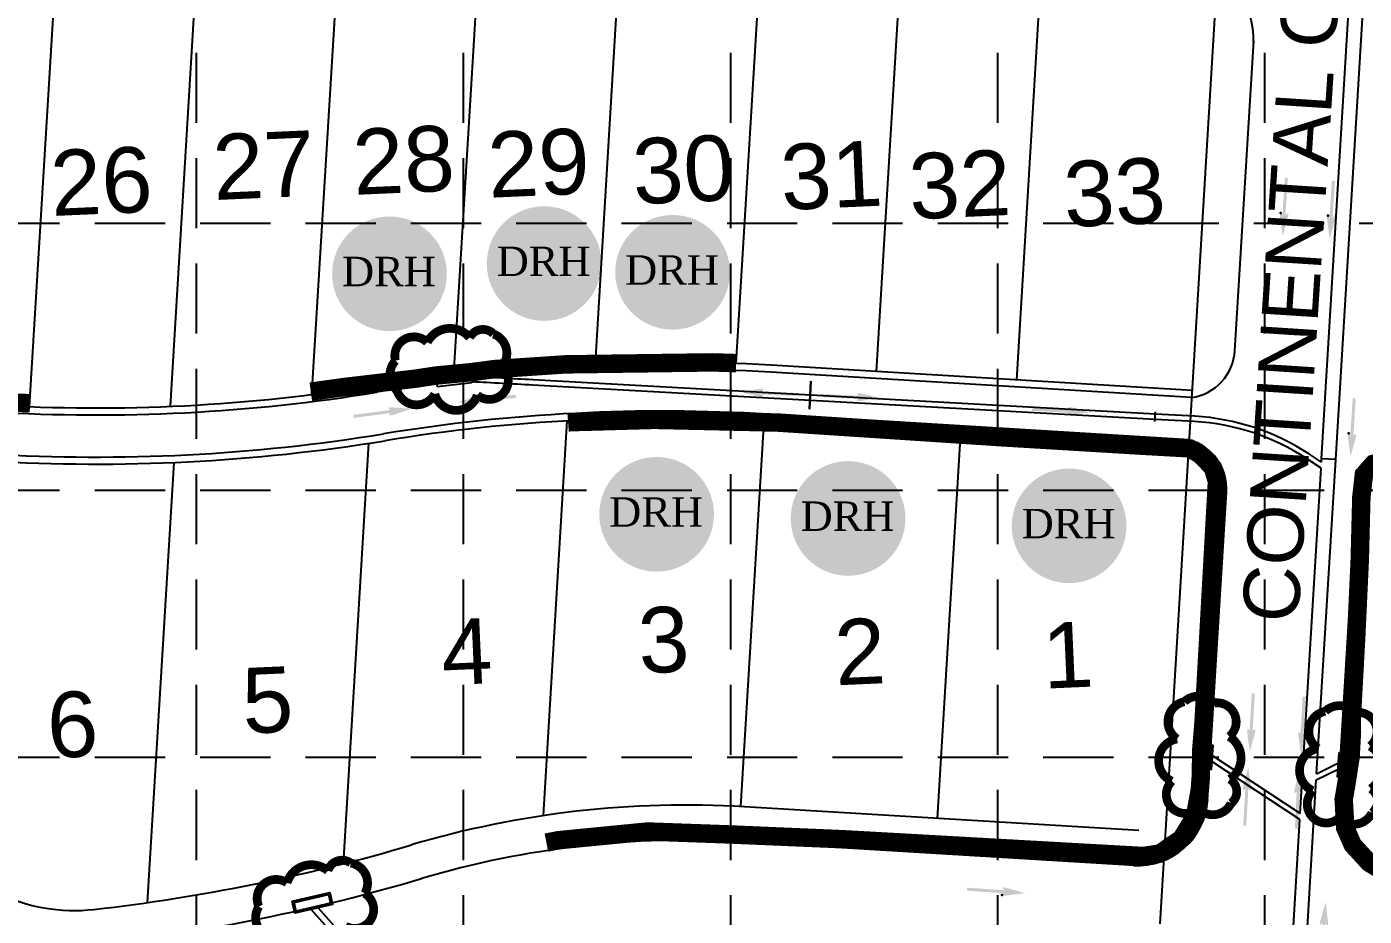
# Model space of a CAD drawing. Header units: feet. Extents: x 6037 to 11520, y 4436 to 7866.
# Drawn here: x 8467.4 to 8895.8, y 6014.5 to 6299.6 of the extents above; entities that cross this region are included whole.
import ezdxf
from ezdxf.enums import TextEntityAlignment as Align

# ---------------------------------------------------------------- set-up
doc = ezdxf.new("R2010")
doc.units = ezdxf.units.FT
doc.header["$LTSCALE"] = 0.4
doc.header["$MEASUREMENT"] = 0
doc.linetypes.add('DASHED2', pattern=[0.375, 0.25, -0.125])
doc.linetypes.add('HIDDEN', pattern=[0.375, 0.25, -0.125])
for name, color, linetype in [('1 DR HORTON LOT', 7, 'Continuous'), ('1 EROSION BLANKET', 84, 'Continuous'), ('1 LOT NUMBER', 7, 'Continuous'), ('1 STREET NAMES', 7, 'Continuous'), ('BASE', 7, 'Continuous'), ('grid', 254, 'HIDDEN'), ('LOTLINE', 7, 'Continuous'), ('PAVING', 7, 'Continuous'), ('ROW', 7, 'Continuous'), ('STORM', 7, 'Continuous'), ('STORM INLET', 7, 'Continuous')]:
    doc.layers.add(name, color=color, linetype=linetype)
doc.styles.add('DRHorton', font='dutcheb.ttf')
doc.styles.get("Standard").update_dxf_attribs({"font": 'ARIAL.TTF'})

# ---------------------------------------------------------------- blocks, each defined once
blk = doc.blocks.new('DRHorton')
h = blk.add_hatch(color=1)
h.paths.add_polyline_path([(78.7, 25.78, 1), (40.43, 25.78, 1)])
h.paths.add_polyline_path([(42.33, 17.91), (76.5, 17.91), (76.5, 34.87), (42.33, 34.87)], flags=24)
at = {"layer": 'BASE', "color": 176, "style": 'DRHorton'}
blk.add_text('DRH', height=9.814, dxfattribs=at).set_placement((59.39, 21.64), align=Align.CENTER)

msp = doc.modelspace()

# ---------------------------------------------------------------- hatches: boundary and pattern name
at = {"layer": 'PAVING', "linetype": 'Continuous', "lineweight": 30}
h = msp.add_hatch(color=256, dxfattribs=at)
edge = h.paths.add_edge_path()
edge.add_line((8871.32, 6239.83), (8870.59, 6239.25))
edge.add_line((8870.59, 6239.25), (8871.37, 6251.14))
edge.add_line((8871.37, 6251.14), (8870.41, 6251.2))
edge.add_line((8870.41, 6251.2), (8869.63, 6239.32))
edge.add_line((8869.63, 6239.32), (8869.11, 6239.96))
edge.add_line((8869.11, 6239.96), (8869.1, 6239.96))
edge.add_ellipse((8869.01, 6239.36), major_axis=(0.041, 0.629), ratio=0.285714, start_angle=342.8173, end_angle=484.7269)
edge.add_line((8868.84, 6239.01), (8868.84, 6239.01))
edge.add_line((8868.84, 6239.01), (8869.7, 6232.49))
edge.add_line((8869.7, 6232.49), (8871.44, 6238.84))
edge.add_line((8871.44, 6238.84), (8871.44, 6238.84))
edge.add_ellipse((8871.32, 6239.21), major_axis=(0.041, 0.629), ratio=0.285714, start_angle=234.1685, end_angle=374.4967)
edge.add_line((8871.32, 6239.83), (8871.32, 6239.83))
edge.add_line((8871.32, 6239.83), (8871.32, 6239.83))
h = msp.add_hatch(color=256, dxfattribs=at)
edge = h.paths.add_edge_path()
edge.add_line((8886.39, 6238.89), (8885.66, 6238.32))
edge.add_line((8885.66, 6238.32), (8886.44, 6250.21))
edge.add_line((8886.44, 6250.21), (8885.48, 6250.27))
edge.add_line((8885.48, 6250.27), (8884.7, 6238.39))
edge.add_line((8884.7, 6238.39), (8884.18, 6239.03))
edge.add_line((8884.18, 6239.03), (8884.18, 6239.03))
edge.add_ellipse((8884.08, 6238.43), major_axis=(0.041, 0.629), ratio=0.285714, start_angle=342.8173, end_angle=484.7269)
edge.add_line((8883.91, 6238.08), (8883.91, 6238.08))
edge.add_line((8883.91, 6238.08), (8884.77, 6231.56))
edge.add_line((8884.77, 6231.56), (8886.51, 6237.91))
edge.add_line((8886.51, 6237.91), (8886.51, 6237.91))
edge.add_ellipse((8886.39, 6238.28), major_axis=(0.041, 0.629), ratio=0.285714, start_angle=234.1685, end_angle=374.4967)
edge.add_line((8886.39, 6238.9), (8886.39, 6238.89))
edge.add_line((8886.39, 6238.89), (8886.39, 6238.89))
at = {"layer": 'PAVING'}
h = msp.add_hatch(color=256, dxfattribs=at)
edge = h.paths.add_edge_path()
edge.add_line((8612.73, 6181.1), (8612.18, 6180.48))
edge.add_line((8612.18, 6180.48), (8624.04, 6181.65))
edge.add_line((8624.04, 6181.65), (8624.13, 6180.68))
edge.add_line((8624.13, 6180.68), (8612.28, 6179.51))
edge.add_line((8612.28, 6179.51), (8612.96, 6178.89))
edge.add_line((8612.96, 6178.89), (8612.96, 6178.89))
edge.add_ellipse((8612.36, 6178.79), major_axis=(0.627, 0.062), ratio=0.285714, start_angle=-125.8315, end_angle=14.4967, ccw=False)
edge.add_line((8612.01, 6178.61), (8612.01, 6178.61))
edge.add_line((8612.01, 6178.61), (8605.46, 6179.29))
edge.add_line((8605.46, 6179.29), (8611.76, 6181.2))
edge.add_line((8611.76, 6181.2), (8611.76, 6181.2))
edge.add_ellipse((8612.13, 6181.09), major_axis=(0.627, 0.062), ratio=0.285714, start_angle=-17.1827, end_angle=124.7269, ccw=False)
edge.add_line((8612.73, 6181.1), (8612.73, 6181.1))
edge.add_line((8612.73, 6181.1), (8612.73, 6181.1))
edge.add_line((8612.73, 6181.1), (8612.73, 6181.1))
at = {"layer": 'PAVING', "linetype": 'Continuous', "lineweight": 30}
h = msp.add_hatch(color=256, dxfattribs=at)
edge = h.paths.add_edge_path()
edge.add_line((8703.41, 6181.15), (8702.82, 6181.74))
edge.add_line((8702.82, 6181.74), (8714.72, 6181.24))
edge.add_line((8714.72, 6181.24), (8714.76, 6182.21))
edge.add_line((8714.76, 6182.21), (8702.86, 6182.71))
edge.add_line((8702.86, 6182.71), (8703.51, 6183.36))
edge.add_line((8703.51, 6183.36), (8703.51, 6183.37))
edge.add_ellipse((8702.9, 6183.44), major_axis=(0.63, -0.026), ratio=0.285714, start_angle=345.5033, end_angle=485.8315)
edge.add_line((8702.54, 6183.6), (8702.54, 6183.6))
edge.add_line((8702.54, 6183.6), (8696.05, 6182.54))
edge.add_line((8696.05, 6182.54), (8702.44, 6180.99))
edge.add_line((8702.44, 6180.99), (8702.44, 6180.99))
edge.add_ellipse((8702.8, 6181.12), major_axis=(0.63, -0.026), ratio=0.285714, start_angle=235.2731, end_angle=377.1827)
edge.add_line((8703.41, 6181.15), (8703.41, 6181.15))
edge.add_line((8703.41, 6181.15), (8703.41, 6181.15))
edge.add_line((8703.41, 6181.15), (8703.41, 6181.15))
h = msp.add_hatch(color=256, dxfattribs=at)
edge = h.paths.add_edge_path()
edge.add_line((8733.18, 6179.87), (8733.81, 6180.4))
edge.add_line((8733.81, 6180.4), (8721.92, 6180.93))
edge.add_line((8721.92, 6180.93), (8721.96, 6181.9))
edge.add_line((8721.96, 6181.9), (8733.86, 6181.37))
edge.add_line((8733.86, 6181.37), (8733.27, 6182.08))
edge.add_line((8733.27, 6182.08), (8733.27, 6182.08))
edge.add_ellipse((8733.88, 6182.1), major_axis=(-0.629, 0.028), ratio=0.285714, start_angle=-125.8315, end_angle=14.4967, ccw=False)
edge.add_line((8734.25, 6182.23), (8734.25, 6182.23))
edge.add_line((8734.25, 6182.23), (8740.63, 6180.61))
edge.add_line((8740.63, 6180.61), (8734.13, 6179.62))
edge.add_line((8734.13, 6179.62), (8734.13, 6179.62))
edge.add_ellipse((8733.78, 6179.79), major_axis=(-0.629, 0.028), ratio=0.285714, start_angle=-17.1827, end_angle=124.7269, ccw=False)
edge.add_line((8733.18, 6179.87), (8733.18, 6179.87))
edge.add_line((8733.18, 6179.87), (8733.18, 6179.87))
edge.add_line((8733.18, 6179.87), (8733.18, 6179.87))
at = {"layer": 'PAVING'}
h = msp.add_hatch(color=256, dxfattribs=at)
edge = h.paths.add_edge_path()
edge.add_line((8583.45, 6175.16), (8583.98, 6175.8))
edge.add_line((8583.98, 6175.8), (8572.17, 6174.26))
edge.add_line((8572.17, 6174.26), (8572.05, 6175.22))
edge.add_line((8572.05, 6175.22), (8583.86, 6176.76))
edge.add_line((8583.86, 6176.76), (8583.15, 6177.36))
edge.add_line((8583.15, 6177.36), (8583.15, 6177.36))
edge.add_ellipse((8583.75, 6177.48), major_axis=(-0.625, -0.081), ratio=0.285714, start_angle=-125.8315, end_angle=14.4967, ccw=False)
edge.add_line((8584.1, 6177.67), (8584.1, 6177.67))
edge.add_line((8584.1, 6177.67), (8590.66, 6177.19))
edge.add_line((8590.66, 6177.19), (8584.43, 6175.09))
edge.add_line((8584.43, 6175.09), (8584.43, 6175.09))
edge.add_ellipse((8584.06, 6175.19), major_axis=(-0.625, -0.081), ratio=0.285714, start_angle=-17.1827, end_angle=124.7269, ccw=False)
edge.add_line((8583.45, 6175.16), (8583.45, 6175.16))
edge.add_line((8583.45, 6175.16), (8583.45, 6175.16))
edge.add_line((8583.45, 6175.16), (8583.45, 6175.16))
h = msp.add_hatch(color=256, dxfattribs=at)
edge = h.paths.add_edge_path()
edge.add_line((8800.7, 6175.38), (8801.34, 6175.91))
edge.add_line((8801.34, 6175.91), (8789.44, 6176.51))
edge.add_line((8789.44, 6176.51), (8789.49, 6177.48))
edge.add_line((8789.49, 6177.48), (8801.38, 6176.88))
edge.add_line((8801.38, 6176.88), (8800.8, 6177.59))
edge.add_line((8800.8, 6177.59), (8800.8, 6177.59))
edge.add_ellipse((8801.41, 6177.6), major_axis=(-0.629, 0.032), ratio=0.285714, start_angle=-125.8315, end_angle=14.4967, ccw=False)
edge.add_line((8801.79, 6177.73), (8801.79, 6177.73))
edge.add_line((8801.79, 6177.73), (8808.16, 6176.08))
edge.add_line((8808.16, 6176.08), (8801.65, 6175.13))
edge.add_line((8801.65, 6175.13), (8801.65, 6175.13))
edge.add_ellipse((8801.3, 6175.29), major_axis=(-0.629, 0.032), ratio=0.285714, start_angle=-17.1827, end_angle=124.7269, ccw=False)
edge.add_line((8800.7, 6175.38), (8800.7, 6175.38))
edge.add_line((8800.7, 6175.38), (8800.7, 6175.38))
edge.add_line((8800.7, 6175.38), (8800.7, 6175.38))
at = {"layer": 'PAVING', "linetype": 'Continuous', "lineweight": 30}
h = msp.add_hatch(color=256, dxfattribs=at)
edge = h.paths.add_edge_path()
edge.add_line((8893.06, 6169.15), (8892.34, 6168.58))
edge.add_line((8892.34, 6168.58), (8893.11, 6180.46))
edge.add_line((8893.11, 6180.46), (8892.15, 6180.52))
edge.add_line((8892.15, 6180.52), (8891.37, 6168.64))
edge.add_line((8891.37, 6168.64), (8890.85, 6169.28))
edge.add_line((8890.85, 6169.28), (8890.85, 6169.28))
edge.add_ellipse((8890.75, 6168.69), major_axis=(0.041, 0.629), ratio=0.285714, start_angle=342.8173, end_angle=484.7269)
edge.add_line((8890.58, 6168.34), (8890.58, 6168.34))
edge.add_line((8890.58, 6168.34), (8891.44, 6161.82))
edge.add_line((8891.44, 6161.82), (8893.18, 6168.16))
edge.add_line((8893.18, 6168.16), (8893.18, 6168.16))
edge.add_ellipse((8893.06, 6168.54), major_axis=(0.041, 0.629), ratio=0.285714, start_angle=234.1685, end_angle=374.4967)
edge.add_line((8893.06, 6169.15), (8893.06, 6169.15))
edge.add_line((8893.06, 6169.15), (8893.06, 6169.15))
at = {"layer": 'PAVING'}
h = msp.add_hatch(color=256, dxfattribs=at)
edge = h.paths.add_edge_path()
edge.add_line((8858.57, 6074.7), (8859.1, 6074.06))
edge.add_line((8859.1, 6074.06), (8859.81, 6085.95))
edge.add_line((8859.81, 6085.95), (8860.78, 6085.89))
edge.add_line((8860.78, 6085.89), (8860.06, 6074.01))
edge.add_line((8860.06, 6074.01), (8860.78, 6074.58))
edge.add_line((8860.78, 6074.58), (8860.78, 6074.58))
edge.add_ellipse((8860.79, 6073.97), major_axis=(0.038, 0.629), ratio=0.285714, start_angle=-125.8315, end_angle=14.4967, ccw=False)
edge.add_line((8860.91, 6073.59), (8860.91, 6073.59))
edge.add_line((8860.91, 6073.59), (8859.2, 6067.24))
edge.add_line((8859.2, 6067.24), (8858.31, 6073.76))
edge.add_line((8858.31, 6073.76), (8858.31, 6073.76))
edge.add_ellipse((8858.48, 6074.1), major_axis=(0.038, 0.629), ratio=0.285714, start_angle=-17.1827, end_angle=124.7269, ccw=False)
edge.add_line((8858.57, 6074.7), (8858.57, 6074.7))
edge.add_line((8858.57, 6074.7), (8858.57, 6074.7))
edge.add_line((8858.57, 6074.7), (8858.57, 6074.7))
h = msp.add_hatch(color=256, dxfattribs=at)
edge = h.paths.add_edge_path()
edge.add_line((8874.91, 6073.71), (8875.44, 6073.07))
edge.add_line((8875.44, 6073.07), (8876.09, 6084.96))
edge.add_line((8876.09, 6084.96), (8877.05, 6084.91))
edge.add_line((8877.05, 6084.91), (8876.41, 6073.02))
edge.add_line((8876.41, 6073.02), (8877.12, 6073.6))
edge.add_line((8877.12, 6073.6), (8877.12, 6073.6))
edge.add_ellipse((8877.14, 6072.99), major_axis=(0.034, 0.629), ratio=0.285714, start_angle=-125.8315, end_angle=14.4967, ccw=False)
edge.add_line((8877.26, 6072.61), (8877.26, 6072.61))
edge.add_line((8877.26, 6072.61), (8875.59, 6066.25))
edge.add_line((8875.59, 6066.25), (8874.66, 6072.76))
edge.add_line((8874.66, 6072.76), (8874.66, 6072.76))
edge.add_ellipse((8874.83, 6073.11), major_axis=(0.034, 0.629), ratio=0.285714, start_angle=-17.1827, end_angle=124.7269, ccw=False)
edge.add_line((8874.91, 6073.71), (8874.91, 6073.71))
edge.add_line((8874.91, 6073.71), (8874.91, 6073.71))
edge.add_line((8874.91, 6073.71), (8874.91, 6073.71))
h = msp.add_hatch(color=256, dxfattribs=at)
edge = h.paths.add_edge_path()
edge.add_line((8857.16, 6054.94), (8857.76, 6055.52))
edge.add_line((8857.76, 6055.52), (8857.08, 6043.63))
edge.add_line((8857.08, 6043.63), (8858.04, 6043.57))
edge.add_line((8858.04, 6043.57), (8858.72, 6055.46))
edge.add_line((8858.72, 6055.46), (8859.37, 6054.81))
edge.add_line((8859.37, 6054.81), (8859.37, 6054.8))
edge.add_ellipse((8859.45, 6055.41), major_axis=(-0.036, -0.629), ratio=0.285714, start_angle=345.5033, end_angle=485.8315)
edge.add_line((8859.62, 6055.77), (8859.62, 6055.77))
edge.add_line((8859.62, 6055.77), (8858.66, 6062.28))
edge.add_line((8858.66, 6062.28), (8857.01, 6055.91))
edge.add_line((8857.01, 6055.91), (8857.01, 6055.91))
edge.add_ellipse((8857.14, 6055.55), major_axis=(-0.036, -0.629), ratio=0.285714, start_angle=235.2731, end_angle=377.1827)
edge.add_line((8857.16, 6054.94), (8857.16, 6054.94))
edge.add_line((8857.16, 6054.94), (8857.16, 6054.94))
edge.add_line((8857.16, 6054.94), (8857.16, 6054.94))
h = msp.add_hatch(color=256, dxfattribs=at)
edge = h.paths.add_edge_path()
edge.add_line((8873.62, 6053.94), (8874.21, 6054.52))
edge.add_line((8874.21, 6054.52), (8873.6, 6042.63))
edge.add_line((8873.6, 6042.63), (8874.57, 6042.57))
edge.add_line((8874.57, 6042.57), (8875.18, 6054.47))
edge.add_line((8875.18, 6054.47), (8875.83, 6053.82))
edge.add_line((8875.83, 6053.82), (8875.83, 6053.81))
edge.add_ellipse((8875.91, 6054.42), major_axis=(-0.032, -0.629), ratio=0.285714, start_angle=345.5033, end_angle=485.8315)
edge.add_line((8876.07, 6054.78), (8876.07, 6054.78))
edge.add_line((8876.07, 6054.78), (8875.07, 6061.29))
edge.add_line((8875.07, 6061.29), (8873.47, 6054.91))
edge.add_line((8873.47, 6054.91), (8873.47, 6054.91))
edge.add_ellipse((8873.6, 6054.55), major_axis=(-0.032, -0.629), ratio=0.285714, start_angle=235.2731, end_angle=377.1827)
edge.add_line((8873.62, 6053.94), (8873.62, 6053.94))
edge.add_line((8873.62, 6053.94), (8873.62, 6053.94))
edge.add_line((8873.62, 6053.94), (8873.62, 6053.94))
at = {"layer": 'PAVING', "linetype": 'Continuous', "lineweight": 30}
h = msp.add_hatch(color=256, dxfattribs=at)
edge = h.paths.add_edge_path()
edge.add_line((8779.95, 6023.6), (8780.52, 6022.87))
edge.add_line((8780.52, 6022.87), (8768.64, 6023.7))
edge.add_line((8768.64, 6023.7), (8768.57, 6022.73))
edge.add_line((8768.57, 6022.73), (8780.45, 6021.91))
edge.add_line((8780.45, 6021.91), (8779.81, 6021.39))
edge.add_line((8779.81, 6021.39), (8779.81, 6021.39))
edge.add_ellipse((8780.4, 6021.29), major_axis=(-0.629, 0.044), ratio=0.285714, start_angle=342.8173, end_angle=484.7269)
edge.add_line((8780.75, 6021.12), (8780.75, 6021.12))
edge.add_line((8780.75, 6021.12), (8787.27, 6021.95))
edge.add_line((8787.27, 6021.95), (8780.94, 6023.72))
edge.add_line((8780.94, 6023.72), (8780.94, 6023.72))
edge.add_ellipse((8780.56, 6023.6), major_axis=(-0.629, 0.044), ratio=0.285714, start_angle=234.1685, end_angle=374.4967)
edge.add_line((8779.95, 6023.6), (8779.95, 6023.6))
edge.add_line((8779.95, 6023.6), (8779.95, 6023.6))
at = {"layer": 'PAVING'}
h = msp.add_hatch(color=256, dxfattribs=at)
edge = h.paths.add_edge_path()
edge.add_line((8881.79, 6011.8), (8882.4, 6012.36))
edge.add_line((8882.4, 6012.36), (8881.42, 6000.49))
edge.add_line((8881.42, 6000.49), (8882.39, 6000.41))
edge.add_line((8882.39, 6000.41), (8883.36, 6012.28))
edge.add_line((8883.36, 6012.28), (8883.99, 6011.61))
edge.add_line((8883.99, 6011.61), (8883.99, 6011.6))
edge.add_ellipse((8884.09, 6012.21), major_axis=(-0.052, -0.628), ratio=0.285714, start_angle=345.5033, end_angle=485.8315)
edge.add_line((8884.26, 6012.56), (8884.26, 6012.56))
edge.add_line((8884.26, 6012.56), (8883.47, 6019.1))
edge.add_line((8883.47, 6019.1), (8881.66, 6012.77))
edge.add_line((8881.66, 6012.77), (8881.67, 6012.77))
edge.add_ellipse((8881.78, 6012.4), major_axis=(-0.052, -0.628), ratio=0.285714, start_angle=235.2731, end_angle=377.1827)
edge.add_line((8881.79, 6011.8), (8881.79, 6011.8))
edge.add_line((8881.79, 6011.8), (8881.79, 6011.8))
edge.add_line((8881.79, 6011.8), (8881.79, 6011.8))

# ---------------------------------------------------------------- linework, layer by layer
at = {"layer": '1 EROSION BLANKET', "const_width": 5.92}
for points in [[(8694.67, 6191.8), (8687.04, 6192.04), (8640.06, 6191.41), (8617.15, 6189.88), (8609.73, 6188.89), (8598.6, 6187.83), (8591.79, 6186.8), (8569.5, 6184.19), (8558.43, 6182.66)], [(8468.51, 6178.96), (8445.06, 6179.8), (8406.39, 6182.2), (8372.51, 6184.29), (8338.71, 6186.99), (8334.14, 6187.72)], [(8640.83, 6172.81), (8641.86, 6172.89), (8668.5, 6173.63), (8707.96, 6172.76), (8779.84, 6168.04), (8825.25, 6165.31), (8839.91, 6164.49), (8843.47, 6162.36), (8847.34, 6158.29), (8848.66, 6153.91), (8844.37, 6076.78), (8843.65, 6067.93), (8843.49, 6059.3), (8843.17, 6055.02), (8841.57, 6046.36), (8837.3, 6039.44), (8830.37, 6034.64), (8825.03, 6033.84), (8728.73, 6039.23), (8693.5, 6040.73), (8666.32, 6041.7), (8637.84, 6038.92), (8633.88, 6038.16)], [(8951.55, 6025.24), (8947.82, 6025.45), (8910.41, 6027.81), (8902.11, 6028.83), (8897.37, 6031.7), (8892.13, 6037.45), (8889.76, 6042.87), (8889.25, 6052), (8890.1, 6056.92), (8891.46, 6065.69), (8891.89, 6073.67), (8891.78, 6076.94), (8893.26, 6104.24), (8894.4, 6128.86), (8894.9, 6148.76), (8895.71, 6156.07), (8898.76, 6159.52), (8903.59, 6160.84), (8925.06, 6159.08), (8959.76, 6157.13)]]:
    msp.add_lwpolyline(points, dxfattribs=at)
at = {"layer": 'BASE', "color": 170, "const_width": 2.8}
for points in [[(8595.73, 6198.46, 0.520567), (8595.73, 6198.46, 0.765195), (8585.53, 6192.57, 0.417879), (8586.02, 6183.05, 0.6649), (8598.13, 6181.91, 0.744833), (8611.73, 6181.55, 0.975642), (8619.67, 6190.75, 0.520567), (8616.96, 6201.13, 0.520567), (8609.3, 6199.99, 0.540264), (8595.73, 6198.46)], [(8852.6, 6072.14, 0.520567), (8852.6, 6072.14, 0.765195), (8847.73, 6082.87, 0.417879), (8838.21, 6083.31, 0.6649), (8835.89, 6071.37, 0.744833), (8834.21, 6057.86, 0.975642), (8842.6, 6049.07, 0.520567), (8853.19, 6050.75, 0.520567), (8852.79, 6058.49, 0.540264), (8852.6, 6072.14)], [(8897.73, 6069.07, 0.520567), (8897.73, 6069.07, 0.765195), (8892.85, 6079.8, 0.417879), (8883.33, 6080.25, 0.6649), (8881.02, 6068.3, 0.744833), (8879.34, 6054.8, 0.975642), (8887.72, 6046.01, 0.520567), (8898.31, 6047.69, 0.520567), (8897.92, 6055.42, 0.540264), (8897.73, 6069.07)], [(8550.81, 6025.25, 0.520567), (8550.81, 6025.25, 0.765195), (8541.8, 6017.67, 0.417879), (8543.94, 6008.38, 0.6649), (8556.06, 6009.37, 0.744833), (8569.52, 6011.4, 0.975642), (8575.72, 6021.85, 0.520567), (8571.24, 6031.59, 0.520567), (8563.9, 6029.12, 0.540264), (8550.81, 6025.25)]]:
    msp.add_lwpolyline(points, format="xyb", close=True, dxfattribs=at)
at = {"layer": 'grid', "color": 252, "linetype": 'DASHED2', "ltscale": 225}
for p, q in [((8521.74, 7776.26), (8521.74, 4782.14)), ((8607.28, 7776.26), (8607.28, 4782.14)), ((8692.81, 7776.26), (8692.81, 4782.14)), ((8778.35, 7776.26), (8778.35, 4782.14)), ((8863.88, 7776.26), (8863.88, 4782.14)), ((6126.74, 6236.62), (11429.95, 6236.62)), ((6126.74, 6151.09), (11429.95, 6151.09)), ((6126.74, 6065.55), (11429.95, 6065.55))]:
    msp.add_line(p, q, dxfattribs=at)
at = {"layer": 'LOTLINE'}
for p, q in [((8513.46, 6177.96), (8522.41, 6325.96)), ((8558.78, 6181.75), (8567.35, 6323.52)), ((8604.26, 6188.23), (8612.28, 6320.8)), ((8649.57, 6191.77), (8657.21, 6318.08)), ((8694.65, 6191.71), (8702.13, 6315.37)), ((8468.36, 6177.88), (8476.56, 6313.43)), ((8739.59, 6189.17), (8747.06, 6312.65)), ((8784.51, 6186.38), (8791.99, 6309.93)), ((8632.91, 6046.79), (8640.56, 6173.32)), ((8696.21, 6049.69), (8703.68, 6173.24)), ((8759.11, 6045.89), (8766.58, 6169.43)), ((8568.85, 6031.39), (8577, 6166.12)), ((8506.1, 6018.93), (8514.63, 6159.99))]:
    msp.add_line(p, q, dxfattribs=at)
at = {"layer": 'PAVING'}
for p, q in [((8854.4, 6195.7), (8860.42, 6295.07)), ((8840.54, 6180.74), (8705.76, 6188.89)), ((8839.72, 6167.26), (8704.94, 6175.42)), ((8845.63, 6051.62), (8851.68, 6150.57)), ((8887.27, 6049.41), (8893.23, 6148.04)), ((8818.82, 6031), (8696.65, 6038.39)), ((8821.89, 6030.82), (8818.82, 6031))]:
    msp.add_line(p, q, dxfattribs=at)
at = {"layer": 'PAVING', "linetype": 'Continuous', "lineweight": 30}
msp.add_line((8718.56, 6186.07), (8718.12, 6177.07), dxfattribs=at)
at = {"layer": 'PAVING'}
for centre, radius, start, end in [((8837.92, 6295.88), 22.5, 356.5387, 86.5387), ((8838.13, 6196.88), 16.32, 278.4792, 356.5387), ((8671.38, 5620.57), 569.36, 86.5387, 99.2801), ((8489.93, 6731.06), 555.86, 266.5387, 279.2801), ((8671.38, 5620.57), 555.86, 86.5387, 99.2801), ((8489.93, 6731.06), 569.36, 266.5387, 279.2801), ((8835.39, 6151.53), 16.32, 356.5387, 74.5982), ((8909.52, 6147.05), 16.32, 98.4792, 176.5387), ((8823.25, 6053.28), 22.5, 266.5387, 356.5387), ((8909.73, 6048.05), 22.5, 176.5387, 266.5387), ((8678.65, 5740.75), 298.18, 86.5387, 106.5248), ((8422.62, 6603.74), 601.99, 276.44935, 286.52479)]:
    msp.add_arc(centre, radius, start, end, dxfattribs=at)
at = {"layer": 'PAVING', "linetype": 'Continuous', "lineweight": 30}
for p in [(8869.11, 6239.96), (8884.18, 6239.03), (8890.85, 6169.28), (8779.81, 6021.39)]:
    msp.add_point(p, dxfattribs=at)
at = {"layer": 'ROW'}
for p, q in [((8865.36, 6591.07), (8830.34, 6012.11)), ((8840.67, 6182.99), (8705.89, 6191.14)), ((8839.59, 6165.02), (8704.81, 6173.17)), ((8823.59, 6041.99), (8697.33, 6049.62))]:
    msp.add_line(p, q, dxfattribs=at)
for centre, radius, start, end in [((8671.38, 5620.57), 571.61, 86.5387, 99.2801), ((8489.93, 6731.06), 553.61, 266.5387, 279.2801), ((8671.38, 5620.57), 553.61, 86.5387, 99.2801), ((8489.93, 6731.06), 571.61, 266.5387, 279.2801), ((8678.65, 5740.75), 309.43, 86.5387, 106.5248), ((8422.62, 6603.74), 590.74, 276.44935, 286.52479), ((8482.65, 6072.65), 56.26, 243.9406, 276.4494)]:
    msp.add_arc(centre, radius, start, end, dxfattribs=at)
at = {"layer": 'STORM', "color": 5}
for p, q in [((8886.68, 6160.89), (8900.13, 6383.29)), ((8882.19, 6161.16), (8891.31, 6312.03)), ((8828.93, 6175.46), (8629.52, 6186.44)), ((8828.83, 6173.77), (8629.43, 6184.76)), ((8828.8, 6173.13), (8828.97, 6176.22)), ((8880.59, 6060.18), (8886.68, 6160.89)), ((8882.12, 6160.06), (8882.19, 6161.16)), ((8886.68, 6160.89), (8882.19, 6161.16)), ((8875.31, 6047.48), (8882, 6158.11)), ((8875.31, 6047.48), (8847.13, 6066.11)), ((8875.19, 6045.53), (8847.01, 6064.16)), ((8880.47, 6058.23), (8887.45, 6061.71)), ((8880.59, 6060.18), (8887.56, 6063.66)), ((8575.58, 5997.73), (8558.59, 6016.73)), ((8577.81, 5998.19), (8560.78, 6017.24))]:
    msp.add_line(p, q, dxfattribs=at)
at = {"layer": 'STORM', "color": 5, "flags": 128}
for points in [[(8882, 6158.11), (8877.33, 6161.2), (8877.33, 6161.2, 0.13302), (8841.45, 6173.08), (8841.45, 6173.08), (8828.83, 6173.77)], [(8882.12, 6160.06), (8878.26, 6162.61), (8878.26, 6162.61, 0.13302), (8841.54, 6174.76), (8841.54, 6174.76), (8828.93, 6175.46)], [(8876, 5992.4, 0.014358), (8877.51, 6009.26), (8880.47, 6058.23)], [(8871.53, 5992.93, 0.014358), (8873.02, 6009.53), (8875.19, 6045.53)]]:
    msp.add_lwpolyline(points, format="xyb", dxfattribs=at)
at = {"layer": 'STORM', "color": 5}
for radius, end in [(9002.56, 86.972521), (9000.87, 86.970773)]:
    msp.add_arc((8134.34, -2802.49), radius, 86.846879, end, dxfattribs=at)
at = {"layer": 'STORM INLET'}
for p, q in [((8589.76, 6185.36), (8618.62, 6188.82)), ((8598.61, 6186.43), (8598.85, 6184.19)), ((8609.78, 6187.77), (8610.03, 6185.53)), ((8610.03, 6185.53), (8598.85, 6184.19))]:
    msp.add_line(p, q, dxfattribs=at)
at = {"layer": 'STORM INLET', "flags": 128}
for points in [[(8842.92, 6061.76), (8843.4, 6069.63), (8847.33, 6069.39), (8846.85, 6061.53)], [(8843.52, 6062.29), (8843.93, 6069.03), (8846.73, 6068.86), (8846.33, 6062.12)], [(8887.29, 6059.08), (8887.76, 6066.94), (8891.69, 6066.7), (8891.22, 6058.84)], [(8887.88, 6059.61), (8888.29, 6066.35), (8891.1, 6066.18), (8890.69, 6059.44)], [(8552.47, 6019.35), (8564.52, 6022.16), (8565.41, 6018.33), (8553.36, 6015.51)], [(8553.14, 6018.93), (8564.1, 6021.49), (8564.74, 6018.75), (8553.78, 6016.19)]]:
    msp.add_lwpolyline(points, close=True, dxfattribs=at)

# ---------------------------------------------------------------- block references
at = {"layer": '1 DR HORTON LOT', "xscale": 0.9600000000000364, "yscale": 0.9600000000000364, "zscale": 0.96}
for p in [(8575.98, 6198.96), (8526.44, 6195.69), (8617.11, 6196.16), (8612.01, 6118.61), (8673.33, 6117.28), (8744.12, 6114.91)]:
    msp.add_blockref('DRHorton', p, dxfattribs=at)

# ---------------------------------------------------------------- texts
at = {"layer": '1 LOT NUMBER', "color": 7}
for s, p in [('28', (8571.84, 6256.2)), ('29', (8615.06, 6255.28)), ('27', (8527.01, 6254.54)), ('30', (8661.44, 6253.18)), ('26', (8475.02, 6249.42)), ('31', (8708.89, 6251.34)), ('32', (8749.98, 6248.37)), ('33', (8799.54, 6245.86)), ('3', (8663.27, 6102.83)), ('4', (8600.2, 6099.03)), ('2', (8726.17, 6099.03)), ('1', (8792.73, 6097.95)), ('5', (8536.41, 6083.54)), ('6', (8473.94, 6075.68))]:
    msp.add_text(s, height=21, rotation=2.5387, dxfattribs=at).set_placement(p, align=Align.MIDDLE_LEFT)
at = {"layer": '1 STREET NAMES', "color": 7}
msp.add_text('CONTINENTAL CONGRESS PARKWAY', height=18, rotation=86.2976, dxfattribs=at).set_placement((8865.63, 6108.86), align=Align.MIDDLE_LEFT)

doc.saveas('drawing.dxf')
